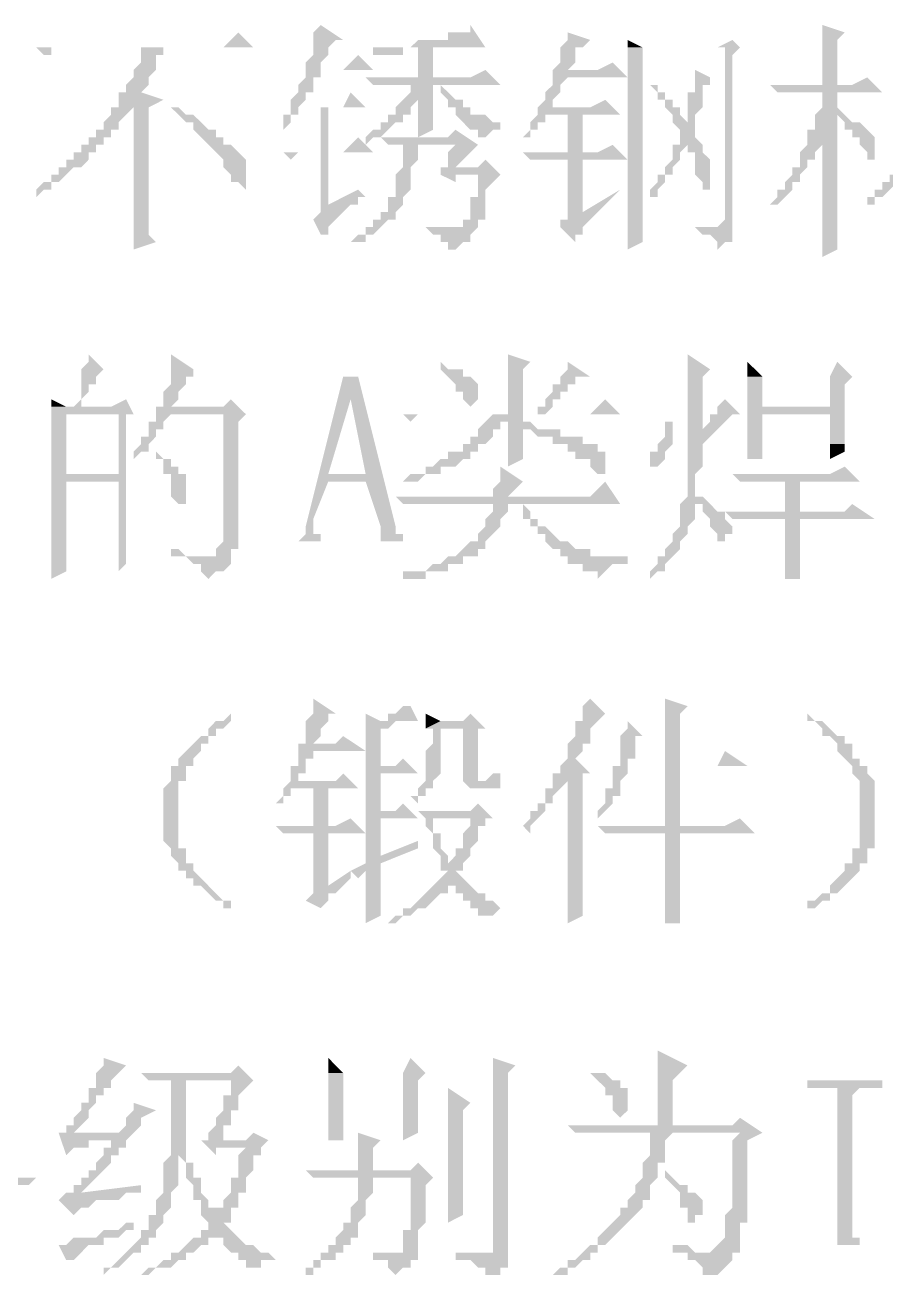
# Model space of a CAD drawing. Extents: x 51 to 246, y 3 to 417.
# Drawn here: x 183.62 to 188.49, y 332.57 to 339.64 of the extents above; entities that cross this region are included whole.
import ezdxf

# ---------------------------------------------------------------- set-up
doc = ezdxf.new("R2010")
doc.units = 0
doc.header["$MEASUREMENT"] = 0
doc.layers.add('_____1', color=160, linetype='Continuous')

msp = doc.modelspace()

# ---------------------------------------------------------------- hatches: boundary and pattern name
at = {"layer": '_____1'}
for points in [[(185.2931, 339.6399), (185.2507, 339.5977), (185.2507, 339.4706), (185.2083, 339.4284), (185.2083, 339.386), (185.2931, 339.386), (185.2931, 339.4284), (185.3355, 339.4706), (185.3355, 339.513), (185.3778, 339.5553), (185.4199, 339.5553)], [(186.1395, 339.6399), (186.1395, 339.5977), (186.0128, 339.5977), (186.0128, 339.5553), (185.8433, 339.5553), (185.8009, 339.513), (186.2243, 339.513)], [(188.1294, 339.6399), (188.1294, 339.3013), (188.2138, 339.3013), (188.2138, 339.5553), (188.2562, 339.5977)], [(184.8273, 339.5977), (184.7426, 339.513), (183.6842, 339.513), (183.7266, 339.4706), (183.769, 339.4706), (183.769, 339.513), (184.9121, 339.513)], [(186.6901, 339.5977), (186.6901, 339.5553), (186.6477, 339.513), (186.6477, 339.4284), (186.6053, 339.386), (186.6053, 339.3436), (186.6901, 339.386), (186.7324, 339.4284), (186.7324, 339.513), (186.7748, 339.513), (186.8168, 339.5553)], [(184.4039, 339.513), (184.2771, 339.513), (184.2771, 339.4284), (184.2347, 339.386), (184.2347, 339.3436), (184.1924, 339.3013), (184.1924, 339.2591), (184.15, 339.2591), (184.15, 339.2167), (184.2347, 339.2167), (184.2347, 338.37), (184.3615, 338.4122), (184.3195, 338.4546), (184.3195, 339.1743), (184.4039, 339.2167), (184.2771, 339.2591), (184.3195, 339.3013), (184.3195, 339.3436), (184.3615, 339.386), (184.3615, 339.4706), (184.4039, 339.4706)], [(185.5894, 339.513), (185.5894, 339.4706), (185.7585, 339.4706), (185.7585, 339.513), (185.8433, 339.513)], [(185.8009, 339.513), (185.5894, 339.513), (185.8433, 339.513), (185.8433, 339.3436), (185.928, 339.3436), (185.928, 339.513), (186.1395, 339.513)], [(187.0287, 339.5553), (187.0287, 339.513), (187.1135, 339.513)], [(187.6213, 339.5553), (187.5365, 339.513), (187.0287, 339.513), (187.0287, 338.37), (187.1135, 338.4122), (187.1135, 339.513), (187.6637, 339.513)], [(187.6637, 339.513), (187.5789, 339.513), (187.5789, 338.5394), (187.5365, 338.497), (187.3674, 338.497), (187.4097, 338.497), (187.4521, 338.4546), (187.4945, 338.4546), (187.5365, 338.4122), (187.5365, 338.37), (187.5789, 338.4122), (187.6213, 338.4122), (187.6213, 339.4706)], [(185.5046, 339.4706), (185.4199, 339.386), (185.2083, 339.386), (185.2083, 339.3436), (185.166, 339.3013), (185.166, 339.2591), (185.1236, 339.2167), (185.1236, 339.1743), (185.166, 339.1743), (185.2083, 339.2167), (185.2083, 339.2591), (185.2507, 339.2591), (185.2507, 339.3436), (185.2931, 339.3436), (185.2931, 339.386), (185.5894, 339.386)], [(186.944, 339.4284), (186.8592, 339.386), (186.6901, 339.386), (186.6053, 339.3436), (186.6053, 339.3013), (186.5629, 339.2591), (186.5629, 339.2167), (186.5206, 339.1743), (186.6053, 339.1743), (186.6053, 339.2167), (186.6477, 339.2591), (186.6477, 339.3013), (186.6901, 339.3436), (187.0287, 339.3436)], [(186.2243, 339.386), (186.1395, 339.3436), (185.547, 339.3436), (185.5894, 339.3013), (186.309, 339.3013)], [(187.4097, 339.386), (187.4097, 339.2591), (187.3674, 339.2591), (187.3674, 339.0897), (187.4097, 339.0897), (187.4097, 339.1319), (187.4521, 339.1743), (187.4521, 339.3013), (187.4945, 339.3013), (187.4945, 339.3436)], [(185.8009, 339.3013), (185.8009, 339.2591), (185.8433, 339.2591), (185.8433, 339.005), (185.928, 339.0473), (185.928, 339.3013), (185.9704, 339.3013)], [(187.1555, 339.3436), (187.1555, 339.3013), (187.1979, 339.2591), (187.1979, 339.2167), (187.2403, 339.2167), (187.2403, 339.1743), (187.2826, 339.1319), (187.2826, 339.0897), (187.325, 339.0473), (187.325, 339.005), (187.3674, 338.9626), (187.3674, 338.9202), (187.4097, 338.9202), (187.4097, 338.7933), (187.4521, 338.7511), (187.4521, 338.7087), (187.4945, 338.7087), (187.4945, 338.878), (187.4521, 338.9202), (187.4521, 338.9626), (187.4097, 339.005), (187.4097, 339.0897), (187.3674, 339.0897), (187.325, 339.1319), (187.325, 339.1743), (187.2826, 339.1743), (187.2826, 339.2167), (187.2403, 339.2167), (187.2403, 339.2591), (187.1979, 339.2591), (187.1979, 339.3013), (187.1555, 339.3013)], [(188.3833, 339.3436), (188.2986, 339.3013), (187.8332, 339.3013), (187.8752, 339.2591), (188.4681, 339.2591)], [(184.15, 339.2167), (184.15, 339.1743), (184.1076, 339.1743), (184.1076, 339.1319), (184.0653, 339.0897), (184.0653, 339.0473), (184.0229, 339.0473), (184.0229, 339.005), (183.9805, 339.005), (183.9805, 338.9626), (183.9385, 338.9626), (183.9385, 338.9202), (183.8961, 338.9202), (183.8961, 338.878), (183.8537, 338.878), (183.8537, 338.8356), (183.8113, 338.8356), (183.8113, 338.7933), (183.769, 338.7933), (183.769, 338.7511), (183.7266, 338.7511), (183.6842, 338.7087), (183.6842, 338.6663), (183.7266, 338.7087), (183.769, 338.7087), (183.769, 338.7511), (183.8113, 338.7511), (183.8961, 338.8356), (183.9385, 338.8356), (183.9805, 338.878), (183.9805, 338.9202), (184.0229, 338.9202), (184.0229, 338.9626), (184.0653, 338.9626), (184.0653, 339.005), (184.1076, 339.005), (184.1076, 339.0473), (184.15, 339.0473), (184.15, 339.0897), (184.2347, 339.1743), (184.2347, 339.2167)], [(185.4622, 339.2591), (185.4199, 339.1743), (185.1236, 339.1743), (185.1236, 339.1319), (185.0812, 339.1319), (185.0812, 339.0473), (185.0388, 339.0473), (185.0812, 339.0473), (185.1236, 339.0897), (185.1236, 339.1319), (185.166, 339.1319), (185.166, 339.1743), (185.547, 339.1743)], [(185.8009, 339.2591), (185.7165, 339.1743), (185.7165, 339.1319), (185.6741, 339.1319), (185.6741, 339.0897), (185.6317, 339.0897), (185.6317, 339.0473), (185.5894, 339.0473), (185.547, 339.005), (185.547, 338.9626), (185.5894, 339.005), (185.6317, 339.005), (185.7165, 339.0897), (185.7585, 339.0897), (185.7585, 339.1319), (185.8009, 339.1319), (185.8009, 339.1743), (185.8433, 339.2167), (185.8433, 339.2591)], [(186.9016, 339.2167), (186.8168, 339.1743), (186.5206, 339.1743), (186.5206, 339.1319), (186.4782, 339.0897), (186.4782, 339.0473), (186.4362, 339.005), (186.4782, 339.005), (186.4782, 339.0473), (186.5206, 339.0473), (186.5206, 339.0897), (186.5629, 339.0897), (186.5629, 339.1319), (186.9863, 339.1319)], [(188.2138, 339.2591), (188.1294, 339.2591), (188.1294, 339.1743), (188.0871, 339.1319), (188.0871, 339.0473), (188.0447, 339.0473), (188.0447, 338.9626), (188.0023, 338.9202), (188.0023, 338.8356), (187.9599, 338.8356), (187.9599, 338.7933), (187.9176, 338.7511), (187.9176, 338.7087), (187.8752, 338.7087), (187.8752, 338.6663), (187.8332, 338.6239), (187.8752, 338.6239), (187.9176, 338.6663), (187.9599, 338.7087), (187.9599, 338.7511), (188.0023, 338.7511), (188.0023, 338.7933), (188.0447, 338.8356), (188.0447, 338.878), (188.0871, 338.878), (188.0871, 338.9202), (188.1294, 338.9626), (188.1294, 339.005), (188.2138, 339.005), (188.2138, 339.1319), (188.2562, 339.1319), (188.2138, 339.1743)], [(184.4463, 339.1743), (184.4887, 339.1319), (184.531, 339.0897), (184.5734, 339.0897), (184.5734, 339.0473), (184.7426, 338.878), (184.7426, 338.8356), (184.7849, 338.7933), (184.7849, 338.7511), (184.8273, 338.7511), (184.8697, 338.7087), (184.8697, 338.878), (184.7849, 338.9626), (184.7426, 338.9626), (184.7426, 339.005), (184.7002, 339.005), (184.7002, 339.0473), (184.6582, 339.0473), (184.6158, 339.0897), (184.5734, 339.1319), (184.531, 339.1319), (184.4887, 339.1743)], [(188.7644, 339.1319), (188.722, 339.0897), (188.722, 339.0473), (188.6796, 339.0473), (188.6796, 338.9626), (188.6372, 338.9626), (188.6372, 338.9202), (188.5949, 338.9202), (188.5949, 338.878), (188.5528, 338.8356), (188.5528, 338.7933), (188.5105, 338.7933), (188.5105, 338.7511), (188.4681, 338.7511), (188.4681, 338.7087), (188.4257, 338.7087), (188.4257, 338.6663), (188.3833, 338.6663), (188.3833, 338.6239), (188.341, 338.6239), (188.4257, 338.6239), (188.4257, 338.6663), (188.4681, 338.6663), (188.722, 338.9202), (188.722, 338.9626), (188.7644, 339.005), (188.7644, 339.0473), (188.8067, 339.0473), (188.8067, 339.0897)], [(185.5046, 339.005), (185.4199, 338.9202), (185.0812, 338.9202), (185.1236, 338.878), (185.166, 338.9202), (185.5894, 338.9202)], [(186.0551, 339.0473), (186.0128, 339.005), (185.6317, 339.005), (185.6741, 338.9626), (186.1819, 338.9626)], [(186.1395, 339.0473), (186.1819, 339.0473), (186.1819, 339.005), (186.2243, 339.005), (186.2667, 339.0473), (186.309, 339.0473)], [(187.325, 339.005), (187.325, 338.9626), (187.2826, 338.9626), (187.2826, 338.878), (187.2403, 338.8356), (187.2403, 338.7933), (187.1979, 338.7933), (187.1979, 338.7511), (187.1555, 338.7087), (187.1555, 338.6663), (187.1979, 338.6663), (187.1979, 338.7087), (187.2403, 338.7511), (187.2403, 338.7933), (187.2826, 338.7933), (187.2826, 338.8356), (187.325, 338.878), (187.325, 338.9202), (187.3674, 338.9626)], [(188.2138, 339.005), (188.1294, 339.005), (188.1294, 338.3277), (188.2138, 338.37), (188.2138, 338.9626)], [(186.1819, 338.9626), (186.0551, 338.9626), (186.0128, 338.9202), (186.0128, 338.8356), (185.9704, 338.8356), (185.9704, 338.7933), (186.0551, 338.8356), (186.1395, 338.9202)], [(186.944, 338.9626), (186.8592, 338.9202), (186.4362, 338.9202), (186.4782, 338.878), (187.0287, 338.878)], [(185.3355, 338.9202), (185.2931, 338.9202), (185.2931, 338.5816), (185.2507, 338.5394), (185.2931, 338.4546), (185.3355, 338.4546), (185.3355, 338.497), (185.4199, 338.5816), (185.3355, 338.6239)], [(186.2243, 338.878), (186.1819, 338.8356), (186.0551, 338.8356), (185.9704, 338.7933), (186.1819, 338.7933), (186.1819, 338.6663), (186.1395, 338.6663), (186.1395, 338.5394), (186.0972, 338.5394), (186.0972, 338.497), (186.0551, 338.497), (186.1819, 338.497), (186.1819, 338.5394), (186.2243, 338.5394), (186.2243, 338.7087), (186.2667, 338.7511), (186.309, 338.7933)], [(186.7748, 338.878), (186.6901, 338.878), (186.6901, 338.5394), (186.6477, 338.5394), (186.6477, 338.497), (186.7324, 338.4122), (186.7324, 338.4546), (186.7748, 338.4546), (186.7748, 338.497), (186.8592, 338.5816), (186.7748, 338.5816)], [(185.9704, 338.7933), (186.0551, 338.7511), (186.0551, 338.7933), (186.1819, 338.7933)], [(185.5046, 338.7087), (185.3355, 338.6239), (185.4199, 338.5816), (185.4622, 338.6239), (185.5046, 338.6239), (185.5046, 338.6663), (185.547, 338.6663)], [(185.8856, 338.497), (185.928, 338.4546), (185.9704, 338.4546), (185.9704, 338.4122), (186.0128, 338.4122), (186.0128, 338.37), (186.0551, 338.37), (186.0972, 338.4122), (186.1395, 338.4122), (186.1395, 338.4546), (186.1819, 338.497), (185.928, 338.497)], [(187.3674, 338.497), (187.5365, 338.497), (187.4097, 338.497)], [(183.9805, 337.7773), (183.9805, 337.7349), (183.9385, 337.6927), (183.9385, 337.5232), (183.8961, 337.481), (183.9385, 337.481), (183.9385, 337.5232), (183.9805, 337.5656), (183.9805, 337.608), (184.0229, 337.608), (184.0229, 337.6504), (184.0653, 337.6927)], [(184.4463, 337.7773), (184.4463, 337.608), (184.4039, 337.5656), (184.4039, 337.481), (184.3615, 337.481), (184.3615, 337.4387), (184.7426, 337.4387), (184.7426, 336.719), (184.7002, 336.6766), (184.7002, 336.6344), (184.6582, 336.6344), (184.7849, 336.6344), (184.7849, 336.6766), (184.8273, 336.6766), (184.8273, 337.3963), (184.8697, 337.4387), (184.4463, 337.481), (184.4887, 337.5232), (184.4887, 337.5656), (184.531, 337.608), (184.531, 337.6504), (184.5734, 337.6504), (184.5734, 337.6927)], [(185.9704, 337.7349), (185.9704, 337.6927), (186.0551, 337.608), (186.0551, 337.5656), (186.0972, 337.5656), (186.0972, 337.5232), (186.1395, 337.481), (186.1819, 337.5232), (186.1819, 337.608), (186.1395, 337.6504), (186.0972, 337.6504), (186.0972, 337.6927), (186.0128, 337.6927)], [(186.3514, 337.7773), (186.3514, 337.4387), (186.4362, 337.4387), (186.4362, 337.6927), (186.4782, 337.7349)], [(186.6901, 337.7349), (186.6901, 337.6927), (186.6477, 337.6504), (186.6477, 337.608), (186.6053, 337.608), (186.6053, 337.5656), (186.5629, 337.5232), (186.5629, 337.481), (186.5206, 337.481), (186.5206, 337.4387), (186.5629, 337.4387), (186.6053, 337.481), (186.6053, 337.5232), (186.6477, 337.5232), (186.6477, 337.5656), (186.6901, 337.5656), (186.6901, 337.608), (186.7324, 337.608), (186.7324, 337.6504), (186.8168, 337.6504)], [(187.3674, 337.7773), (187.3674, 337.3117), (187.4521, 337.3117), (187.4521, 337.6504), (187.4945, 337.6927)], [(187.706, 337.7349), (187.706, 337.6504), (187.7908, 337.6504)], [(188.2138, 337.7349), (188.1718, 337.6504), (187.706, 337.6504), (187.706, 337.481), (187.7908, 337.481), (187.7908, 337.6504), (188.2986, 337.6504)], [(185.4199, 337.6504), (185.2083, 336.8036), (185.2083, 336.7614), (185.166, 336.719), (185.1236, 336.719), (185.3355, 336.719), (185.2931, 336.719), (185.2931, 336.7614), (185.2507, 336.7614), (185.2507, 336.8459), (185.3355, 337.0576), (185.547, 337.0576), (185.3355, 337.1), (185.4622, 337.5232)], [(185.5046, 337.6504), (185.4199, 337.6504), (185.4622, 337.5232), (185.547, 337.1), (185.3355, 337.1), (185.547, 337.0576), (185.6317, 336.8036), (185.6317, 336.719), (185.547, 336.719), (185.8009, 336.719), (185.7585, 336.719), (185.7585, 336.7614), (185.7165, 336.7614), (185.7165, 336.8036)], [(188.2986, 337.6504), (188.1718, 337.6504), (188.1718, 337.481), (187.706, 337.481), (187.706, 337.4387), (188.1718, 337.4387), (188.1718, 337.2693), (187.706, 337.2693), (187.706, 337.1846), (187.7908, 337.1846), (187.7908, 337.2693), (188.2562, 337.2693), (188.2562, 337.608)], [(183.769, 337.5232), (183.769, 337.481), (183.8537, 337.481)], [(184.1924, 337.5232), (184.1076, 337.481), (183.769, 337.481), (183.769, 337.1), (183.8537, 337.1), (183.8537, 337.4387), (184.2347, 337.4387)], [(184.7849, 337.5232), (184.7426, 337.481), (184.4463, 337.481), (184.8697, 337.4387)], [(186.9016, 337.5232), (186.8168, 337.4387), (185.7585, 337.4387), (185.8009, 337.3963), (185.8433, 337.4387), (186.9863, 337.4387)], [(187.5789, 337.5232), (187.5365, 337.481), (187.5365, 337.4387), (187.4945, 337.4387), (187.4945, 337.3963), (187.4521, 337.3539), (187.4521, 337.3117), (187.3674, 337.3117), (187.3674, 336.9731), (187.325, 336.9307), (187.4521, 336.9307), (187.4521, 336.8883), (187.4945, 336.8459), (187.4945, 336.8036), (187.5365, 336.7614), (187.5365, 336.719), (187.5789, 336.719), (187.5789, 336.7614), (187.6213, 336.7614), (187.6213, 336.8036), (187.5789, 336.8459), (187.5789, 336.8883), (187.5365, 336.8883), (187.4521, 336.9731), (187.4097, 336.9731), (187.4097, 337.1), (187.4521, 337.1424), (187.4521, 337.2693), (187.4945, 337.3117), (187.6213, 337.4387), (187.6637, 337.4387)], [(184.2347, 337.4387), (184.15, 337.4387), (184.15, 337.1), (183.769, 337.1), (183.769, 336.5073), (183.8537, 336.5497), (183.8537, 336.6766), (184.1924, 336.6766), (183.8537, 336.6766), (183.8537, 337.0576), (184.15, 337.0576), (184.1924, 337.1), (184.1924, 337.4387)], [(184.3615, 337.4387), (184.3615, 337.3963), (184.3195, 337.3963), (184.3195, 337.3117), (184.2771, 337.3117), (184.2771, 337.2693), (184.2347, 337.227), (184.2347, 337.1846), (184.2771, 337.227), (184.3195, 337.227), (184.3195, 337.2693), (184.3615, 337.3117), (184.3615, 337.3539), (184.4039, 337.3539), (184.4039, 337.3963), (184.4463, 337.4387), (184.7426, 337.4387)], [(186.2667, 337.4387), (186.1819, 337.3539), (186.1819, 337.3117), (186.1395, 337.3117), (186.1395, 337.2693), (186.0972, 337.2693), (186.0972, 337.227), (186.0128, 337.227), (186.0128, 337.1846), (185.9704, 337.1846), (185.928, 337.1424), (185.8856, 337.1424), (185.8856, 337.1), (185.8009, 337.1), (185.7585, 337.0576), (185.8433, 337.0576), (185.8856, 337.1), (185.9704, 337.1), (185.9704, 337.1424), (186.0551, 337.1424), (186.0972, 337.1846), (186.1395, 337.1846), (186.1395, 337.227), (186.1819, 337.227), (186.1819, 337.2693), (186.2243, 337.2693), (186.2667, 337.3117), (186.2667, 337.3539), (186.309, 337.3539), (186.309, 337.3963), (186.3514, 337.3963)], [(186.4362, 337.4387), (186.2667, 337.4387), (186.3514, 337.3963), (186.3514, 337.3539), (186.4782, 337.3539), (186.5206, 337.3117), (186.6053, 337.3117), (186.6053, 337.2693), (186.6901, 337.2693), (186.6901, 337.227), (186.7324, 337.227), (186.7324, 337.1846), (186.8168, 337.1846), (186.8168, 337.1424), (186.8592, 337.1), (186.9016, 337.1), (186.9016, 337.227), (186.8592, 337.227), (186.8592, 337.2693), (186.7748, 337.2693), (186.7748, 337.3117), (186.6477, 337.3117), (186.6477, 337.3539), (186.5206, 337.3539), (186.4782, 337.3963), (186.4362, 337.3963)], [(187.706, 337.4387), (187.706, 337.2693), (187.7908, 337.2693), (187.7908, 337.4387), (188.1718, 337.4387)], [(187.2826, 337.3963), (187.2403, 337.3963), (187.2403, 337.3117), (187.1979, 337.2693), (187.1979, 337.227), (187.1555, 337.227), (187.1555, 337.1424), (187.1979, 337.1424), (187.2403, 337.1846), (187.2403, 337.227), (187.2826, 337.2693), (187.2826, 337.3539)], [(186.3514, 337.3539), (186.3514, 337.1424), (186.4362, 337.1846), (186.4362, 337.3539)], [(184.1924, 337.1), (184.15, 337.0576), (184.15, 336.6766), (183.8537, 336.6766), (184.1924, 336.6766), (184.1924, 337.0576)], [(186.309, 337.1424), (186.309, 337.0576), (186.2667, 337.0153), (186.2667, 336.9731), (186.3514, 336.9731), (186.3938, 337.0153), (186.4362, 337.0576)], [(188.2562, 337.1424), (188.1718, 337.1), (187.6213, 337.1), (187.6637, 337.0576), (188.341, 337.0576)], [(186.9016, 337.0576), (186.8168, 336.9731), (185.7165, 336.9731), (185.7585, 336.9307), (186.9863, 336.9307)], [(187.325, 336.9307), (187.325, 336.8036), (187.2826, 336.7614), (187.2826, 336.719), (187.2403, 336.6766), (187.2403, 336.6344), (187.1979, 336.6344), (187.1979, 336.592), (187.1555, 336.5497), (187.1555, 336.5073), (187.1135, 336.5073), (187.1555, 336.5073), (187.1979, 336.5497), (187.2403, 336.5497), (187.2403, 336.592), (187.325, 336.6766), (187.325, 336.719), (187.3674, 336.7614), (187.3674, 336.8036), (187.4097, 336.8459), (187.4097, 336.9307)], [(188.2986, 336.9307), (188.2562, 336.8883), (187.5789, 336.8883), (187.6213, 336.8459), (188.4257, 336.8459)], [(184.1924, 336.6766), (184.15, 336.6766), (184.15, 336.5497), (184.1924, 336.592), (184.1924, 336.6344)], [(185.2507, 335.83), (185.2507, 335.7452), (185.2083, 335.703), (185.2083, 335.5761), (185.166, 335.5761), (185.2507, 335.5761), (185.2931, 335.6183), (185.2931, 335.6606), (185.3355, 335.703), (185.3355, 335.7452), (185.3778, 335.7452)], [(186.8168, 335.83), (186.7748, 335.7876), (186.7748, 335.703), (186.7324, 335.703), (186.7324, 335.6183), (186.6901, 335.5761), (186.6901, 335.4913), (186.6477, 335.4489), (186.6477, 335.4066), (186.6053, 335.4066), (186.6053, 335.322), (186.5629, 335.322), (186.5629, 335.2372), (186.5206, 335.2372), (186.5206, 335.195), (186.4782, 335.195), (186.4782, 335.1527), (186.4362, 335.1103), (186.4782, 335.0679), (186.4782, 335.1103), (186.5206, 335.1527), (186.5629, 335.195), (186.5629, 335.2372), (186.6053, 335.2372), (186.6053, 335.2796), (186.6901, 335.3644), (186.7748, 335.4066), (186.8168, 335.4066), (186.7324, 335.4913), (186.7748, 335.5337), (186.7748, 335.5761), (186.8168, 335.5761), (186.8168, 335.6606), (186.8592, 335.703), (186.9016, 335.7452)], [(187.2403, 335.83), (187.2403, 335.4489), (187.325, 335.4489), (187.325, 335.7452), (187.3674, 335.7876)], [(184.7849, 335.7452), (184.7426, 335.703), (184.7002, 335.703), (184.6582, 335.6606), (184.6582, 335.6183), (184.6158, 335.6183), (184.4887, 335.4913), (184.4887, 335.4489), (184.4463, 335.4489), (184.4463, 335.3644), (184.4039, 335.322), (184.4039, 335.0257), (184.4463, 334.9833), (184.4463, 334.941), (184.4887, 334.8986), (184.4887, 334.8564), (184.531, 334.8564), (184.531, 334.814), (184.5734, 334.814), (184.5734, 334.7716), (184.6158, 334.7716), (184.7002, 334.6869), (184.7426, 334.6869), (184.7426, 334.6447), (184.7849, 334.6447), (184.7849, 334.6869), (184.7426, 334.6869), (184.5734, 334.8564), (184.5734, 334.8986), (184.531, 334.8986), (184.531, 334.9833), (184.4887, 334.9833), (184.4887, 335.3644), (184.531, 335.3644), (184.531, 335.4489), (184.5734, 335.4489), (184.5734, 335.4913), (184.6158, 335.5337), (184.6158, 335.5761), (184.6582, 335.5761), (184.6582, 335.6183), (184.7002, 335.6183), (184.7002, 335.6606), (184.7426, 335.6606), (184.7849, 335.703)], [(185.547, 335.7452), (185.547, 334.8986), (185.6317, 334.941), (185.6317, 335.1527), (185.8433, 335.1527), (185.6317, 335.195), (185.6317, 335.4066), (185.8433, 335.4066), (185.6317, 335.4489), (185.6317, 335.6606), (185.6741, 335.6606), (185.7165, 335.703), (185.6317, 335.703)], [(185.8009, 335.7876), (185.7585, 335.7876), (185.7165, 335.7452), (185.6741, 335.7452), (185.6741, 335.703), (185.6317, 335.703), (185.8433, 335.703)], [(186.1395, 335.7452), (186.0972, 335.703), (185.9704, 335.703), (185.8856, 335.6606), (185.928, 335.6606), (185.928, 335.5761), (185.8856, 335.5337), (185.8856, 335.3644), (185.8433, 335.322), (185.8433, 335.2796), (185.8009, 335.2796), (185.8433, 335.2372), (185.8433, 335.2796), (185.8856, 335.2796), (185.8856, 335.322), (185.928, 335.322), (185.928, 335.3644), (185.9704, 335.4066), (185.9704, 335.6606), (186.2243, 335.6606)], [(185.8856, 335.7452), (185.8856, 335.6606), (185.9704, 335.703)], [(187.0287, 335.703), (187.0287, 335.6606), (186.9863, 335.6183), (186.9863, 335.4489), (187.0287, 335.4489), (187.0287, 335.4913), (187.0711, 335.4913), (187.0711, 335.6183), (187.1135, 335.6183)], [(185.4199, 335.6183), (185.3778, 335.5761), (185.166, 335.5761), (185.166, 335.4489), (185.1236, 335.4489), (185.1236, 335.3644), (185.166, 335.3644), (185.166, 335.4066), (185.2083, 335.4066), (185.2083, 335.4913), (185.2507, 335.4913), (185.2507, 335.5337), (185.547, 335.5337)], [(186.2243, 335.6606), (186.0972, 335.6606), (186.0972, 335.3644), (186.1819, 335.3644), (186.1819, 335.6606)], [(187.5789, 335.5337), (187.5365, 335.4489), (186.944, 335.4489), (186.944, 335.322), (186.9016, 335.322), (186.9016, 335.2372), (186.8592, 335.195), (186.8592, 335.1527), (186.944, 335.2372), (186.944, 335.2796), (186.9863, 335.2796), (186.9863, 335.3644), (187.0287, 335.4066), (187.0287, 335.4489), (187.706, 335.4489)], [(185.7585, 335.4913), (185.7165, 335.4489), (185.6317, 335.4489), (185.8433, 335.4066)], [(185.4199, 335.4066), (185.3778, 335.3644), (185.1236, 335.3644), (185.0812, 335.322), (185.0812, 335.2796), (185.0388, 335.2372), (185.0812, 335.2372), (185.0812, 335.2796), (185.1236, 335.2796), (185.1236, 335.322), (185.5046, 335.322)], [(186.2667, 335.4066), (186.2243, 335.3644), (186.0972, 335.3644), (186.1395, 335.322), (186.309, 335.322), (186.309, 335.4066)], [(186.7748, 335.4066), (186.6901, 335.3644), (186.6901, 334.5599), (186.7748, 334.6023), (186.7748, 334.814)], [(185.7585, 335.2372), (185.7165, 335.195), (185.6317, 335.195), (185.8433, 335.1527)], [(186.1819, 335.2372), (186.1395, 335.195), (185.8433, 335.195), (185.8856, 335.1527), (186.2667, 335.1527)], [(185.4622, 335.1527), (185.3778, 335.1103), (185.0388, 335.1103), (185.0812, 335.0679), (185.547, 335.0679)], [(186.2667, 335.1527), (186.1395, 335.1527), (186.1395, 335.1103), (186.0972, 335.0679), (186.0972, 334.9833), (186.0551, 334.9833), (186.0551, 334.941), (186.0128, 334.8986), (185.9704, 334.8986), (185.9704, 334.8564), (186.0128, 334.8564), (185.9704, 334.814), (186.0128, 334.7716), (186.0551, 334.7716), (186.0551, 334.7293), (186.0972, 334.7293), (186.0972, 334.6869), (186.1395, 334.6869), (186.1395, 334.6447), (186.1819, 334.6447), (186.1819, 334.6023), (186.2667, 334.6023), (186.309, 334.6447), (186.3514, 334.6447), (186.309, 334.6447), (186.2667, 334.6869), (186.2243, 334.6869), (186.2243, 334.7293), (186.1819, 334.7293), (186.0551, 334.8564), (186.0972, 334.8564), (186.0972, 334.8986), (186.1395, 334.941), (186.1395, 334.9833), (186.1819, 335.0257), (186.1819, 335.1103), (186.2243, 335.1103), (186.2243, 335.1527)], [(187.6637, 335.1527), (187.5789, 335.1103), (186.8592, 335.1103), (186.9016, 335.0679), (187.7484, 335.0679)], [(185.3355, 335.0679), (185.2507, 335.0679), (185.2507, 334.7293), (185.2083, 334.6869), (185.2931, 334.6447), (185.3355, 334.6869), (185.3355, 334.7293), (185.3778, 334.7293), (185.4199, 334.7716), (185.3355, 334.7716)], [(185.8433, 335.0257), (185.6317, 334.941), (185.547, 334.8986), (185.4622, 334.8564), (185.5046, 334.814), (185.547, 334.8564), (185.6317, 334.8564), (185.6317, 334.8986), (185.8433, 334.9833)], [(185.4622, 334.8564), (185.3355, 334.7716), (185.4199, 334.7716), (185.4622, 334.814)], [(185.6317, 334.8564), (185.547, 334.8564), (185.547, 334.5599), (185.6317, 334.6023), (185.6317, 334.814)], [(185.9704, 334.814), (185.8433, 334.6869), (185.8009, 334.6447), (185.7585, 334.6447), (185.7585, 334.6023), (185.7165, 334.6023), (185.6741, 334.5599), (185.7165, 334.5599), (185.7585, 334.6023), (185.8009, 334.6023), (185.8433, 334.6447), (185.8856, 334.6447), (185.9704, 334.7293), (186.0128, 334.7293), (186.0128, 334.7716)], [(187.1979, 333.8403), (187.1979, 333.417), (187.2826, 333.417), (187.2826, 333.6709), (187.325, 333.7133), (187.3674, 333.7557)], [(184.0653, 333.7981), (184.0653, 333.7557), (184.0229, 333.7133), (184.0229, 333.6286), (183.9805, 333.6286), (183.9805, 333.544), (183.9385, 333.544), (183.9385, 333.5016), (183.8961, 333.4594), (183.8961, 333.417), (183.8537, 333.417), (183.8537, 333.3747), (183.8113, 333.3747), (183.8537, 333.2477), (183.8961, 333.2899), (183.9805, 333.2899), (183.9805, 333.3323), (184.1924, 333.3323), (183.8961, 333.3747), (183.9805, 333.4594), (183.9805, 333.5016), (184.0229, 333.544), (184.0229, 333.5864), (184.0653, 333.5864), (184.0653, 333.6286), (184.1076, 333.6286), (184.1076, 333.6709), (184.15, 333.7133), (184.1924, 333.7557)], [(185.3355, 333.7981), (185.3355, 333.7133), (185.4199, 333.7133)], [(185.8009, 333.7981), (185.7585, 333.7133), (185.3355, 333.7133), (185.3355, 333.417), (185.7585, 333.417), (185.7585, 333.3323), (185.8433, 333.3747), (185.8433, 333.417), (185.4199, 333.417), (185.4199, 333.7133), (185.8856, 333.7133)], [(186.2667, 333.7981), (186.2667, 332.6973), (186.2243, 332.6973), (186.3514, 332.6973), (186.3514, 333.7133), (186.3938, 333.7557)], [(184.8273, 333.7557), (184.7849, 333.7133), (184.2771, 333.7133), (184.4463, 333.6709), (184.7849, 333.6709), (184.7849, 333.5864), (184.7426, 333.5864), (184.7426, 333.5016), (184.7002, 333.4594), (184.7002, 333.417), (184.6582, 333.3747), (184.6582, 333.3323), (184.6158, 333.3323), (184.7002, 333.2477), (184.7002, 333.2899), (184.8697, 333.2899), (184.9968, 333.3323), (184.7426, 333.3323), (184.7426, 333.417), (184.7849, 333.417), (184.7849, 333.5016), (184.8273, 333.5016), (184.8273, 333.5864), (184.9121, 333.6709)], [(184.2771, 333.7133), (184.3195, 333.6709), (184.4463, 333.6709)], [(185.8856, 333.7133), (185.7585, 333.7133), (185.7585, 333.417), (185.4199, 333.417), (185.8433, 333.417), (185.8433, 333.6709)], [(186.8592, 333.7133), (186.8168, 333.7133), (186.8592, 333.6709), (186.9016, 333.6286), (186.9016, 333.5864), (186.944, 333.5864), (186.944, 333.5016), (186.9863, 333.4594), (187.0287, 333.5016), (187.0287, 333.6286), (186.9863, 333.6286), (186.9863, 333.6709), (186.944, 333.6709), (186.9016, 333.7133)], [(184.4463, 333.6709), (184.4463, 333.2899), (184.4887, 333.2899), (184.4887, 333.2477), (184.531, 333.2053), (184.531, 333.1206), (184.5734, 333.0784), (184.5734, 332.9936), (184.6158, 332.9936), (184.6158, 332.9091), (184.7002, 332.9091), (184.7002, 332.9513), (184.6582, 332.9513), (184.6582, 332.9936), (184.6158, 333.036), (184.6158, 333.1206), (184.5734, 333.1206), (184.5734, 333.2053), (184.531, 333.2053), (184.531, 333.6709), (184.7849, 333.6709)], [(186.0128, 333.6286), (186.0128, 332.8667), (186.0972, 332.9091), (186.0972, 333.5016), (186.1395, 333.544)], [(188.4681, 333.6709), (188.0447, 333.6709), (188.0447, 333.6286), (188.2138, 333.6286), (188.2138, 332.7397), (188.0447, 332.7397), (188.4681, 332.7397), (188.341, 332.7397), (188.341, 332.7819), (188.2986, 332.7819), (188.2986, 333.5864), (188.341, 333.6286), (188.4681, 333.6286)], [(184.2347, 333.544), (184.2347, 333.5016), (184.1924, 333.4594), (184.1924, 333.417), (184.15, 333.3747), (183.8961, 333.3747), (184.1924, 333.3323), (184.2771, 333.417), (184.2771, 333.4594), (184.3615, 333.5016)], [(185.3355, 333.417), (185.3355, 333.3323), (185.4199, 333.3323), (185.4199, 333.417), (185.7585, 333.417)], [(187.6637, 333.4594), (187.6213, 333.417), (186.6901, 333.417), (186.7324, 333.3747), (187.7908, 333.3747)], [(184.9121, 333.3747), (184.8697, 333.3323), (184.7426, 333.3323), (184.9968, 333.3323)], [(185.5046, 333.3747), (185.5046, 333.163), (185.5894, 333.163), (185.5894, 333.2899), (185.6317, 333.3323)], [(187.2826, 333.3747), (187.1555, 333.3747), (187.1555, 333.2477), (187.1135, 333.2053), (187.1135, 333.1206), (187.0711, 333.0784), (187.0711, 333.036), (187.0287, 332.9936), (187.0287, 332.9513), (186.9863, 332.9513), (186.9863, 332.9091), (186.8592, 332.7819), (186.8592, 332.7397), (186.8168, 332.7397), (186.7324, 332.655), (186.6901, 332.655), (186.6901, 332.6126), (186.6477, 332.6126), (186.6053, 332.5702), (186.6901, 332.5702), (186.6901, 332.6126), (186.7324, 332.6126), (186.7748, 332.655), (186.8168, 332.655), (186.8168, 332.6973), (186.8592, 332.6973), (186.8592, 332.7397), (186.9016, 332.7397), (186.944, 332.7819), (186.9863, 332.8243), (187.1135, 332.9513), (187.1135, 332.9936), (187.1555, 332.9936), (187.1555, 333.0784), (187.1979, 333.1206), (187.1979, 333.2053), (187.2403, 333.2053), (187.2403, 333.3323)], [(187.7908, 333.3747), (187.6637, 333.3747), (187.6213, 333.3323), (187.6213, 332.9513), (187.5789, 332.9091), (187.5789, 332.7819), (187.4945, 332.6973), (187.325, 332.6973), (187.3674, 332.6973), (187.3674, 332.655), (187.4097, 332.655), (187.4521, 332.6126), (187.4521, 332.5702), (187.5365, 332.5702), (187.6213, 332.655), (187.6213, 332.6973), (187.6637, 332.6973), (187.6637, 332.8667), (187.706, 332.8667), (187.706, 333.3323)], [(184.4463, 333.2899), (184.4463, 333.2477), (184.4039, 333.2053), (184.4039, 333.036), (184.3615, 332.9936), (184.3615, 332.9091), (184.3195, 332.9091), (184.3195, 332.8243), (184.2771, 332.8243), (184.2771, 332.7819), (184.1924, 332.6973), (184.15, 332.655), (184.1076, 332.6126), (184.0653, 332.6126), (184.0653, 332.5702), (184.1076, 332.6126), (184.15, 332.6126), (184.1924, 332.655), (184.2347, 332.6973), (184.2771, 332.6973), (184.2771, 332.7397), (184.3195, 332.7397), (184.3195, 332.7819), (184.3615, 332.7819), (184.3615, 332.8243), (184.4039, 332.8667), (184.4039, 332.9091), (184.4463, 332.9513), (184.4463, 333.036), (184.4887, 333.0784), (184.4887, 333.2899)], [(184.9968, 333.3323), (184.8697, 333.2899), (184.8273, 333.2477), (184.8273, 333.1206), (184.7849, 333.1206), (184.7849, 333.036), (184.7426, 332.9936), (184.7426, 332.9513), (184.7002, 332.9513), (184.7002, 332.9091), (184.6158, 332.9091), (184.6582, 332.8667), (184.6582, 332.8243), (184.6158, 332.8243), (184.6158, 332.7819), (184.5734, 332.7819), (184.4887, 332.6973), (184.4463, 332.6973), (184.4463, 332.655), (184.4039, 332.655), (184.3615, 332.6126), (184.3195, 332.6126), (184.2771, 332.5702), (184.3195, 332.5702), (184.3615, 332.6126), (184.4463, 332.6126), (184.4887, 332.655), (184.531, 332.655), (184.531, 332.6973), (184.5734, 332.6973), (184.6158, 332.7397), (184.6582, 332.7397), (184.6582, 332.7819), (184.7002, 332.7819), (184.7849, 332.8243), (184.7426, 332.8667), (184.7849, 332.8667), (184.7849, 332.9513), (184.8273, 332.9513), (184.8273, 333.036), (184.8697, 333.036), (184.8697, 333.1206), (184.9121, 333.163), (184.9121, 333.2477), (184.9544, 333.2477), (184.9544, 333.2899)], [(185.8433, 333.2053), (185.8009, 333.163), (185.2083, 333.163), (185.2507, 333.1206), (185.928, 333.1206)], [(184.2771, 333.0784), (183.9385, 333.036), (183.8113, 332.9936), (183.8961, 332.9091), (183.9385, 332.9513), (183.9805, 332.9513), (184.0229, 332.9936), (184.15, 332.9936), (184.1924, 333.036), (184.2771, 333.036)], [(185.928, 333.1206), (185.8009, 333.1206), (185.8009, 332.8243), (185.7585, 332.8243), (185.7585, 332.6973), (185.7165, 332.6973), (185.8433, 332.6973), (185.8433, 332.8243), (185.8856, 332.8667), (185.8856, 333.0784)], [(184.7849, 332.8243), (184.7002, 332.7819), (184.7426, 332.7819), (184.7426, 332.7397), (184.7849, 332.6973), (184.8273, 332.6973), (184.8273, 332.655), (184.8697, 332.655), (184.8697, 332.6126), (184.9544, 332.6126), (184.9544, 332.655), (185.0388, 332.655), (184.9968, 332.6973), (184.9544, 332.6973), (184.9121, 332.7397), (184.8697, 332.7397), (184.8273, 332.7819)], [(187.2826, 332.7397), (187.2826, 332.6973), (187.4945, 332.6973), (187.4097, 332.6973), (187.3674, 332.7397), (187.325, 332.7397)], [(186.0551, 332.6973), (186.0551, 332.655), (186.1395, 332.655), (186.1819, 332.6126), (186.2243, 332.6126), (186.2243, 332.5702), (186.309, 332.5702), (186.309, 332.6126), (186.3514, 332.6126), (186.3514, 332.6973), (186.0972, 332.6973)]]:
    msp.add_hatch(color=7, dxfattribs=at).paths.add_polyline_path(points, is_closed=False)
for points in [[(185.9704, 339.3013), (185.8009, 339.3013), (185.9704, 339.3013), (185.9704, 339.2591), (186.0128, 339.2167), (186.0128, 339.1743), (186.0551, 339.1743), (186.0551, 339.1319), (186.0972, 339.0897), (186.1395, 339.0473), (186.309, 339.0473), (186.309, 339.0897), (186.2667, 339.0897), (186.2243, 339.1319), (186.1395, 339.1319), (186.1395, 339.1743), (186.0972, 339.1743), (186.0972, 339.2167), (186.0551, 339.2167)], [(185.2931, 339.1743), (185.3355, 339.1743), (185.3355, 338.9202), (185.2931, 338.9202)], [(186.6901, 339.1319), (186.7748, 339.1319), (186.7748, 338.9202), (186.6901, 338.9202)], [(188.2562, 339.1319), (188.2138, 339.1319), (188.2562, 339.0897), (188.2562, 339.0473), (188.2986, 339.0473), (188.2986, 339.005), (188.341, 339.005), (188.341, 338.9626), (188.3833, 338.9202), (188.3833, 338.878), (188.4257, 338.878), (188.4257, 339.005), (188.3833, 339.0473), (188.341, 339.0897), (188.2986, 339.0897)], [(185.8433, 338.9626), (185.7585, 338.9626), (185.7585, 338.8356), (185.7165, 338.7933), (185.7165, 338.6663), (185.6741, 338.6663), (185.6741, 338.5816), (185.6317, 338.5816), (185.6317, 338.5394), (185.5894, 338.5394), (185.5894, 338.497), (185.547, 338.497), (185.547, 338.4546), (185.5046, 338.4546), (185.4622, 338.4122), (185.4622, 338.37), (185.4622, 338.4122), (185.547, 338.4122), (185.547, 338.4546), (185.5894, 338.4546), (185.6741, 338.5394), (185.7165, 338.5394), (185.7165, 338.5816), (185.7585, 338.6239), (185.7585, 338.6663), (185.8009, 338.7087), (185.8009, 338.8356), (185.8433, 338.878)], [(186.9863, 338.7087), (186.7748, 338.5816), (186.8592, 338.5816), (186.9016, 338.6239)], [(184.3615, 337.227), (184.3615, 337.1846), (184.4039, 337.1846), (184.4039, 337.1), (184.4463, 337.1), (184.4463, 336.9731), (184.4887, 336.9307), (184.531, 336.9307), (184.531, 337.1), (184.4887, 337.1), (184.4887, 337.1424), (184.4463, 337.1424), (184.4463, 337.1846), (184.4039, 337.1846)], [(188.2562, 337.2693), (188.1718, 337.2693), (188.1718, 337.1846), (188.2562, 337.227)], [(187.9176, 337.0576), (188.0023, 337.0576), (188.0023, 336.8883), (187.9176, 336.8883)], [(186.3514, 336.9307), (186.2667, 336.9307), (186.2667, 336.8883), (186.2243, 336.8459), (186.2243, 336.8036), (186.1819, 336.7614), (186.1819, 336.719), (186.1395, 336.719), (186.0551, 336.6344), (186.0128, 336.6344), (185.9704, 336.592), (185.928, 336.592), (185.8856, 336.5497), (185.7585, 336.5497), (185.7585, 336.5073), (185.7165, 336.5073), (185.8856, 336.5073), (185.8856, 336.5497), (186.0128, 336.5497), (186.0128, 336.592), (186.0972, 336.592), (186.0972, 336.6344), (186.1819, 336.6344), (186.1819, 336.6766), (186.2243, 336.6766), (186.2243, 336.719), (186.2667, 336.7614), (186.309, 336.8036), (186.309, 336.8459), (186.3514, 336.8883)], [(186.4362, 336.9307), (186.3938, 336.9307), (186.4362, 336.9307), (186.4362, 336.8459), (186.4782, 336.8459), (186.4782, 336.8036), (186.5206, 336.8036), (186.5206, 336.7614), (186.5629, 336.7614), (186.5629, 336.719), (186.6053, 336.6766), (186.6477, 336.6766), (186.6477, 336.6344), (186.6901, 336.6344), (186.6901, 336.592), (186.7748, 336.592), (186.7748, 336.5497), (186.8592, 336.5497), (186.8592, 336.5073), (186.9016, 336.5497), (186.944, 336.592), (187.0287, 336.592), (187.0287, 336.6344), (186.8168, 336.6344), (186.8168, 336.6766), (186.7324, 336.6766), (186.6901, 336.719), (186.6477, 336.719), (186.5629, 336.8036), (186.5206, 336.8036), (186.5206, 336.8459), (186.4782, 336.8459), (186.4782, 336.8883)], [(187.9176, 336.5073), (188.0023, 336.5073), (188.0023, 336.8459), (187.9176, 336.8459)], [(184.4463, 336.6766), (184.4463, 336.6344), (184.531, 336.6344), (184.5734, 336.592), (184.6158, 336.592), (184.6158, 336.5497), (184.6582, 336.5073), (184.7002, 336.5497), (184.7426, 336.5497), (184.7849, 336.592), (184.7849, 336.6344), (184.531, 336.6344), (184.4887, 336.6766)], [(188.0447, 335.7452), (188.0447, 335.703), (188.0871, 335.703), (188.1294, 335.6606), (188.1294, 335.6183), (188.1718, 335.6183), (188.2138, 335.5761), (188.2138, 335.5337), (188.2986, 335.4489), (188.2986, 335.4066), (188.341, 335.3644), (188.341, 334.9833), (188.2986, 334.9833), (188.2986, 334.8986), (188.2562, 334.8986), (188.2562, 334.8564), (188.1718, 334.7716), (188.1718, 334.7293), (188.1294, 334.7293), (188.0871, 334.6869), (188.0447, 334.6869), (188.0447, 334.6447), (188.0871, 334.6447), (188.1294, 334.6869), (188.1718, 334.6869), (188.1718, 334.7293), (188.2138, 334.7293), (188.341, 334.8564), (188.341, 334.8986), (188.3833, 334.8986), (188.3833, 334.9833), (188.4257, 334.9833), (188.4257, 335.3644), (188.3833, 335.4066), (188.3833, 335.4489), (188.341, 335.4489), (188.341, 335.4913), (188.2986, 335.4913), (188.2986, 335.5761), (188.2562, 335.5761), (188.2562, 335.6183), (188.2138, 335.6183), (188.1294, 335.703), (188.0871, 335.703)], [(187.2403, 335.4489), (187.325, 335.4489), (187.325, 335.1103), (187.2403, 335.1103)], [(185.2507, 335.322), (185.3355, 335.322), (185.3355, 335.1103), (185.2507, 335.1103)], [(185.928, 335.1527), (185.8856, 335.1527), (185.8856, 335.1103), (185.928, 335.0679), (185.928, 334.9833), (185.9704, 334.941), (185.9704, 334.8986), (186.0128, 334.8986), (186.0128, 334.941), (185.9704, 334.9833), (185.9704, 335.0679), (185.928, 335.0679)], [(187.2403, 334.5599), (187.325, 334.5599), (187.325, 335.0679), (187.2403, 335.0679)], [(184.1924, 333.3323), (184.1076, 333.3323), (184.1076, 333.2899), (184.0653, 333.2899), (184.0653, 333.2477), (184.0229, 333.2053), (184.0229, 333.163), (183.9805, 333.163), (183.9805, 333.1206), (183.9385, 333.1206), (183.9385, 333.0784), (183.8961, 333.0784), (183.8961, 333.036), (183.8537, 333.036), (183.8113, 332.9936), (183.9385, 333.036), (184.1076, 333.2053), (184.1076, 333.2477), (184.15, 333.2477), (184.15, 333.2899), (184.1924, 333.2899)], [(183.3032, 333.2477), (183.2188, 333.2477), (183.3032, 333.163), (183.3456, 333.163), (183.3456, 333.1206), (183.3879, 333.1206), (183.4303, 333.0784), (183.4727, 333.0784), (183.5151, 333.036), (183.5574, 333.036), (183.5574, 333.0784), (183.6418, 333.0784), (183.6842, 333.1206), (183.5574, 333.1206), (183.5574, 333.163), (183.4727, 333.163), (183.4303, 333.2053), (183.3456, 333.2053), (183.3456, 333.2477)], [(187.2403, 333.163), (187.2403, 333.1206), (187.325, 333.036), (187.325, 332.9513), (187.3674, 332.9513), (187.3674, 332.8667), (187.4097, 332.8667), (187.4097, 332.9091), (187.4521, 332.9091), (187.4521, 332.9936), (187.4097, 333.036), (187.3674, 333.036), (187.3674, 333.0784), (187.325, 333.0784)], [(185.5894, 333.1206), (185.5046, 333.1206), (185.5046, 332.9936), (185.4622, 332.9513), (185.4622, 332.8667), (185.4199, 332.8667), (185.4199, 332.8243), (185.3778, 332.7819), (185.3778, 332.7397), (185.3355, 332.7397), (185.3355, 332.6973), (185.2931, 332.6973), (185.2931, 332.655), (185.2507, 332.655), (185.2507, 332.6126), (185.2083, 332.6126), (185.2083, 332.5702), (185.2507, 332.5702), (185.2507, 332.6126), (185.2931, 332.6126), (185.2931, 332.655), (185.3778, 332.655), (185.3778, 332.6973), (185.4199, 332.6973), (185.4199, 332.7397), (185.4622, 332.7397), (185.4622, 332.7819), (185.5046, 332.7819), (185.5046, 332.8667), (185.547, 332.9091), (185.547, 332.9936), (185.5894, 333.036)], [(184.2771, 332.8667), (184.1924, 332.8667), (184.15, 332.8243), (184.0653, 332.8243), (184.0229, 332.7819), (183.8961, 332.7819), (183.8537, 332.7397), (183.8113, 332.7397), (183.8537, 332.655), (183.8961, 332.655), (183.9805, 332.7397), (184.0653, 332.7397), (184.0653, 332.7819), (184.15, 332.7819), (184.1924, 332.8243), (184.2347, 332.8243), (184.2347, 332.8667)], [(185.5894, 332.6973), (185.5894, 332.655), (185.6741, 332.655), (185.6741, 332.6126), (185.7165, 332.5702), (185.7585, 332.6126), (185.8009, 332.6126), (185.8009, 332.655), (185.8433, 332.655), (185.8433, 332.6973)]]:
    msp.add_hatch(color=7, dxfattribs=at).paths.add_polyline_path(points)

doc.saveas('drawing.dxf')
